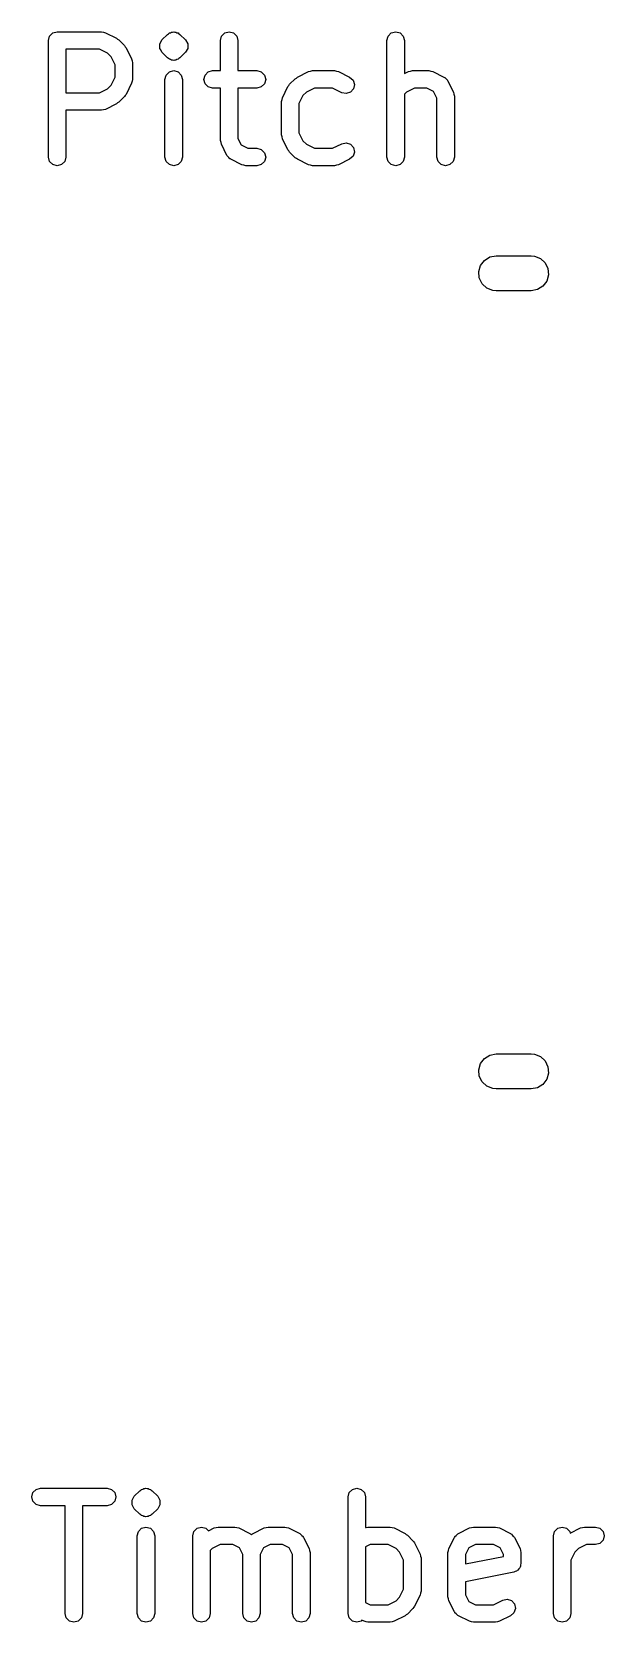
# Model space of a CAD drawing. Extents: x 0.14 to 1.97, y 0.72 to 5.
# Drawn here: x 1.19 to 1.577, y 2.872 to 3.947 of the extents above; entities that cross this region are included whole.
import ezdxf

# ---------------------------------------------------------------- set-up
doc = ezdxf.new("R2010")
doc.units = 0
doc.header["$MEASUREMENT"] = 0
doc.layers.add('BLACK', color=7, linetype='CONTINUOUS')

msp = doc.modelspace()

# ---------------------------------------------------------------- linework, layer by layer
at = {"layer": 'BLACK', "linetype": 'CONTINUOUS'}
for p, q in [((1.20223, 3.94371), (1.2044, 3.94587)), ((1.2044, 3.94587), (1.20735, 3.94666)), ((1.20735, 3.94666), (1.23735, 3.94666)), ((1.23735, 3.94666), (1.23866, 3.94631)), ((1.23866, 3.94631), (1.23999, 3.94604)), ((1.23999, 3.94604), (1.24749, 3.94229)), ((1.27816, 3.94118), (1.28191, 3.94493)), ((1.28191, 3.94493), (1.28259, 3.94532)), ((1.28191, 3.94493), (1.28191, 3.94493)), ((1.28191, 3.94493), (1.28191, 3.94493)), ((1.28259, 3.94532), (1.28314, 3.94587)), ((1.28314, 3.94587), (1.28389, 3.94607)), ((1.28389, 3.94607), (1.28456, 3.94646)), ((1.28456, 3.94646), (1.28534, 3.94646)), ((1.28534, 3.94646), (1.28609, 3.94666)), ((1.28609, 3.94666), (1.28684, 3.94646)), ((1.28684, 3.94646), (1.28762, 3.94646)), ((1.28762, 3.94646), (1.28829, 3.94607)), ((1.28829, 3.94607), (1.28904, 3.94587)), ((1.28904, 3.94587), (1.28959, 3.94532)), ((1.28959, 3.94532), (1.29027, 3.94493)), ((1.29027, 3.94493), (1.29027, 3.94493)), ((1.29027, 3.94493), (1.29401, 3.94118)), ((1.31847, 3.94371), (1.32063, 3.94587)), ((1.32063, 3.94587), (1.32358, 3.94666)), ((1.32358, 3.94666), (1.32654, 3.94587)), ((1.32654, 3.94587), (1.3287, 3.94371)), ((1.43096, 3.94371), (1.43312, 3.94587)), ((1.43312, 3.94587), (1.43607, 3.94666)), ((1.43607, 3.94666), (1.43902, 3.94587)), ((1.43902, 3.94587), (1.44118, 3.94371)), ((1.20144, 3.94076), (1.20223, 3.94371)), ((1.20144, 3.86202), (1.20144, 3.94076)), ((1.21325, 3.93485), (1.21325, 3.90542)), ((1.23595, 3.93485), (1.21325, 3.93485)), ((1.24135, 3.93215), (1.23595, 3.93485)), ((1.24749, 3.94229), (1.2482, 3.94166)), ((1.2482, 3.94166), (1.24902, 3.94118)), ((1.24902, 3.94118), (1.25277, 3.93743)), ((1.25277, 3.93743), (1.25325, 3.93661)), ((1.25325, 3.93661), (1.25388, 3.9359)), ((1.25388, 3.9359), (1.25763, 3.9284)), ((1.27664, 3.93854), (1.27752, 3.94006)), ((1.27664, 3.93548), (1.27664, 3.93854)), ((1.27728, 3.93437), (1.27664, 3.93548)), ((1.27816, 3.93283), (1.27728, 3.93437)), ((1.27752, 3.94006), (1.27816, 3.94118)), ((1.29401, 3.94118), (1.29554, 3.93854)), ((1.29554, 3.93548), (1.29401, 3.93283)), ((1.29554, 3.93854), (1.29554, 3.93548)), ((1.31768, 3.94076), (1.31847, 3.94371)), ((1.31768, 3.92042), (1.31768, 3.94076)), ((1.3287, 3.94371), (1.32949, 3.94076)), ((1.32949, 3.94076), (1.32949, 3.92042)), ((1.43016, 3.94076), (1.43096, 3.94371)), ((1.43016, 3.86202), (1.43016, 3.94076)), ((1.44118, 3.94371), (1.44198, 3.94076)), ((1.44198, 3.94076), (1.44198, 3.91844)), ((1.24374, 3.92976), (1.24135, 3.93215)), ((1.24644, 3.92437), (1.24374, 3.92976)), ((1.24644, 3.9159), (1.24644, 3.92437)), ((1.25763, 3.9284), (1.2579, 3.92707)), ((1.2579, 3.92707), (1.25825, 3.92576)), ((1.25825, 3.92576), (1.25825, 3.91451)), ((1.28191, 3.92908), (1.27816, 3.93283)), ((1.28259, 3.92869), (1.28191, 3.92908)), ((1.28314, 3.92814), (1.28259, 3.92869)), ((1.28389, 3.92794), (1.28314, 3.92814)), ((1.28456, 3.92755), (1.28389, 3.92794)), ((1.28534, 3.92755), (1.28456, 3.92755)), ((1.28609, 3.92735), (1.28534, 3.92755)), ((1.28684, 3.92755), (1.28609, 3.92735)), ((1.28762, 3.92755), (1.28684, 3.92755)), ((1.28829, 3.92794), (1.28762, 3.92755)), ((1.28904, 3.92814), (1.28829, 3.92794)), ((1.28959, 3.92869), (1.28904, 3.92814)), ((1.29027, 3.92908), (1.28959, 3.92869)), ((1.29401, 3.93283), (1.29027, 3.92908)), ((1.29401, 3.93283), (1.29401, 3.93283)), ((1.24374, 3.91051), (1.24644, 3.9159)), ((1.2579, 3.9132), (1.25763, 3.91187)), ((1.25825, 3.91451), (1.2579, 3.9132)), ((1.28018, 3.91451), (1.28097, 3.91746)), ((1.28018, 3.86202), (1.28018, 3.91451)), ((1.28097, 3.91746), (1.28314, 3.91963)), ((1.28314, 3.91963), (1.28609, 3.92042)), ((1.28609, 3.92042), (1.28904, 3.91963)), ((1.28904, 3.91963), (1.2912, 3.91746)), ((1.2912, 3.91746), (1.29199, 3.91451)), ((1.29199, 3.91451), (1.29199, 3.86202)), ((1.30643, 3.91451), (1.30722, 3.91746)), ((1.30722, 3.91156), (1.30643, 3.91451)), ((1.30722, 3.91746), (1.30938, 3.91963)), ((1.30938, 3.91963), (1.31234, 3.92042)), ((1.31234, 3.92042), (1.31768, 3.92042)), ((1.32949, 3.92042), (1.34233, 3.92042)), ((1.34233, 3.92042), (1.34528, 3.91963)), ((1.34528, 3.91963), (1.34745, 3.91746)), ((1.34745, 3.91746), (1.34824, 3.91451)), ((1.34824, 3.91451), (1.34745, 3.91156)), ((1.3644, 3.91119), (1.36815, 3.91494)), ((1.36815, 3.91494), (1.36898, 3.91541)), ((1.36898, 3.91541), (1.36969, 3.91604)), ((1.36969, 3.91604), (1.37719, 3.91979)), ((1.37719, 3.91979), (1.37852, 3.92006)), ((1.37852, 3.92006), (1.37983, 3.92042)), ((1.37983, 3.92042), (1.39483, 3.92042)), ((1.39483, 3.92042), (1.39614, 3.92006)), ((1.39614, 3.92006), (1.39747, 3.91979)), ((1.39747, 3.91979), (1.40497, 3.91604)), ((1.40497, 3.91604), (1.40725, 3.91402)), ((1.40725, 3.91402), (1.40822, 3.91112)), ((1.44198, 3.91844), (1.44468, 3.91979)), ((1.44468, 3.91979), (1.44601, 3.92006)), ((1.44601, 3.92006), (1.44732, 3.92042)), ((1.44732, 3.92042), (1.45857, 3.92042)), ((1.45857, 3.92042), (1.45988, 3.92006)), ((1.45988, 3.92006), (1.46121, 3.91979)), ((1.46121, 3.91979), (1.46871, 3.91604)), ((1.46871, 3.91604), (1.46898, 3.9158)), ((1.46898, 3.9158), (1.46932, 3.91569)), ((1.46932, 3.91569), (1.47011, 3.9148)), ((1.47011, 3.9148), (1.47099, 3.91402)), ((1.47099, 3.91402), (1.47111, 3.91367)), ((1.47111, 3.91367), (1.47135, 3.9134)), ((1.47135, 3.9134), (1.4751, 3.9059)), ((1.21325, 3.90542), (1.23595, 3.90542)), ((1.23595, 3.90542), (1.24135, 3.90812)), ((1.24135, 3.90812), (1.24374, 3.91051)), ((1.25277, 3.90284), (1.24902, 3.89909)), ((1.25325, 3.90366), (1.25277, 3.90284)), ((1.25388, 3.90437), (1.25325, 3.90366)), ((1.25763, 3.91187), (1.25388, 3.90437)), ((1.30938, 3.9094), (1.30722, 3.91156)), ((1.31234, 3.90861), (1.30938, 3.9094)), ((1.31768, 3.90861), (1.31234, 3.90861)), ((1.31768, 3.87327), (1.31768, 3.90861)), ((1.34233, 3.90861), (1.32949, 3.90861)), ((1.32949, 3.90861), (1.32949, 3.87466)), ((1.34528, 3.9094), (1.34233, 3.90861)), ((1.34745, 3.91156), (1.34528, 3.9094)), ((1.35928, 3.90082), (1.35955, 3.90215)), ((1.35955, 3.90215), (1.3633, 3.90965)), ((1.3633, 3.90965), (1.36393, 3.91036)), ((1.36393, 3.91036), (1.3644, 3.91119)), ((1.37343, 3.90351), (1.37073, 3.89812)), ((1.37583, 3.90591), (1.37343, 3.90351)), ((1.38122, 3.90861), (1.37583, 3.90591)), ((1.39343, 3.90861), (1.38122, 3.90861)), ((1.39968, 3.90548), (1.39343, 3.90861)), ((1.40268, 3.90487), (1.39968, 3.90548)), ((1.40558, 3.90583), (1.40268, 3.90487)), ((1.40761, 3.90812), (1.40558, 3.90583)), ((1.40822, 3.91112), (1.40761, 3.90812)), ((1.44332, 3.90591), (1.44198, 3.90457)), ((1.44198, 3.90457), (1.44198, 3.86202)), ((1.44871, 3.90861), (1.44332, 3.90591)), ((1.45717, 3.90861), (1.44871, 3.90861)), ((1.46167, 3.90636), (1.45717, 3.90861)), ((1.46391, 3.90187), (1.46167, 3.90636)), ((1.46391, 3.86202), (1.46391, 3.90187)), ((1.4751, 3.9059), (1.47537, 3.90457)), ((1.47537, 3.90457), (1.47572, 3.90326)), ((1.47572, 3.90326), (1.47572, 3.86202)), ((1.23735, 3.89361), (1.21325, 3.89361)), ((1.21325, 3.89361), (1.21325, 3.86202)), ((1.23866, 3.89396), (1.23735, 3.89361)), ((1.23999, 3.89423), (1.23866, 3.89396)), ((1.24749, 3.89798), (1.23999, 3.89423)), ((1.2482, 3.89861), (1.24749, 3.89798)), ((1.24902, 3.89909), (1.2482, 3.89861)), ((1.35892, 3.89951), (1.35928, 3.90082)), ((1.35892, 3.87702), (1.35892, 3.89951)), ((1.37073, 3.89812), (1.37073, 3.87841)), ((1.31803, 3.87195), (1.31768, 3.87327)), ((1.3183, 3.87062), (1.31803, 3.87195)), ((1.32205, 3.86313), (1.3183, 3.87062)), ((1.32949, 3.87466), (1.33174, 3.87017)), ((1.33174, 3.87017), (1.33623, 3.86792)), ((1.35928, 3.8757), (1.35892, 3.87702)), ((1.35955, 3.87437), (1.35928, 3.8757)), ((1.3633, 3.86688), (1.35955, 3.87437)), ((1.37073, 3.87841), (1.37343, 3.87301)), ((1.37343, 3.87301), (1.37583, 3.87062)), ((1.37583, 3.87062), (1.38122, 3.86792)), ((1.39343, 3.86792), (1.39968, 3.87105)), ((1.39968, 3.87105), (1.40268, 3.87166)), ((1.40268, 3.87166), (1.40558, 3.8707)), ((1.40558, 3.8707), (1.40761, 3.86841)), ((1.20223, 3.85906), (1.20144, 3.86202)), ((1.2044, 3.8569), (1.20223, 3.85906)), ((1.21246, 3.85906), (1.2103, 3.8569)), ((1.21325, 3.86202), (1.21246, 3.85906)), ((1.28097, 3.85906), (1.28018, 3.86202)), ((1.28314, 3.8569), (1.28097, 3.85906)), ((1.2912, 3.85906), (1.28904, 3.8569)), ((1.29199, 3.86202), (1.2912, 3.85906)), ((1.32229, 3.86286), (1.32205, 3.86313)), ((1.32241, 3.86251), (1.32229, 3.86286)), ((1.32329, 3.86173), (1.32241, 3.86251)), ((1.32408, 3.86084), (1.32329, 3.86173)), ((1.32442, 3.86072), (1.32408, 3.86084)), ((1.32469, 3.86048), (1.32442, 3.86072)), ((1.33219, 3.85674), (1.32469, 3.86048)), ((1.33623, 3.86792), (1.34233, 3.86792)), ((1.34233, 3.86792), (1.34528, 3.86713)), ((1.34528, 3.86713), (1.34745, 3.86497)), ((1.34745, 3.85906), (1.34528, 3.8569)), ((1.34745, 3.86497), (1.34824, 3.86202)), ((1.34824, 3.86202), (1.34745, 3.85906)), ((1.36393, 3.86616), (1.3633, 3.86688)), ((1.3644, 3.86534), (1.36393, 3.86616)), ((1.36815, 3.86159), (1.3644, 3.86534)), ((1.36898, 3.86112), (1.36815, 3.86159)), ((1.36969, 3.86048), (1.36898, 3.86112)), ((1.37719, 3.85674), (1.36969, 3.86048)), ((1.38122, 3.86792), (1.39343, 3.86792)), ((1.40497, 3.86048), (1.39747, 3.85674)), ((1.40725, 3.86251), (1.40497, 3.86048)), ((1.40822, 3.86541), (1.40725, 3.86251)), ((1.40761, 3.86841), (1.40822, 3.86541)), ((1.43096, 3.85906), (1.43016, 3.86202)), ((1.43312, 3.8569), (1.43096, 3.85906)), ((1.44118, 3.85906), (1.43902, 3.8569)), ((1.44198, 3.86202), (1.44118, 3.85906)), ((1.4647, 3.85906), (1.46391, 3.86202)), ((1.46686, 3.8569), (1.4647, 3.85906)), ((1.47493, 3.85906), (1.47277, 3.8569)), ((1.47572, 3.86202), (1.47493, 3.85906)), ((1.20735, 3.85611), (1.2044, 3.8569)), ((1.2103, 3.8569), (1.20735, 3.85611)), ((1.28609, 3.85611), (1.28314, 3.8569)), ((1.28904, 3.8569), (1.28609, 3.85611)), ((1.33352, 3.85646), (1.33219, 3.85674)), ((1.33483, 3.85611), (1.33352, 3.85646)), ((1.34233, 3.85611), (1.33483, 3.85611)), ((1.34528, 3.8569), (1.34233, 3.85611)), ((1.37852, 3.85646), (1.37719, 3.85674)), ((1.37983, 3.85611), (1.37852, 3.85646)), ((1.39483, 3.85611), (1.37983, 3.85611)), ((1.39614, 3.85646), (1.39483, 3.85611)), ((1.39747, 3.85674), (1.39614, 3.85646)), ((1.43607, 3.85611), (1.43312, 3.8569)), ((1.43902, 3.8569), (1.43607, 3.85611)), ((1.46982, 3.85611), (1.46686, 3.8569)), ((1.47277, 3.8569), (1.46982, 3.85611)), ((1.496, 3.79221), (1.49969, 3.79448)), ((1.49969, 3.79448), (1.50394, 3.79528)), ((1.50394, 3.79528), (1.52756, 3.79528)), ((1.52756, 3.79528), (1.52985, 3.79505)), ((1.52985, 3.79505), (1.53387, 3.79345)), ((1.49218, 3.78462), (1.49339, 3.78877)), ((1.49256, 3.78031), (1.49218, 3.78462)), ((1.49339, 3.78877), (1.496, 3.79221)), ((1.53387, 3.79345), (1.53704, 3.79051)), ((1.53704, 3.79051), (1.53894, 3.78662)), ((1.53894, 3.78662), (1.53931, 3.78231)), ((1.49445, 3.77642), (1.49256, 3.78031)), ((1.49763, 3.77348), (1.49445, 3.77642)), ((1.50164, 3.77188), (1.49763, 3.77348)), ((1.53549, 3.77471), (1.53181, 3.77245)), ((1.53811, 3.77816), (1.53549, 3.77471)), ((1.53931, 3.78231), (1.53811, 3.77816)), ((1.50394, 3.77165), (1.50164, 3.77188)), ((1.52756, 3.77165), (1.50394, 3.77165)), ((1.53181, 3.77245), (1.52756, 3.77165)), ((1.49218, 3.24525), (1.49339, 3.2494)), ((1.49339, 3.2494), (1.496, 3.25284)), ((1.496, 3.25284), (1.49969, 3.25511)), ((1.49969, 3.25511), (1.50394, 3.25591)), ((1.50394, 3.25591), (1.52756, 3.25591)), ((1.52756, 3.25591), (1.52985, 3.25568)), ((1.52985, 3.25568), (1.53387, 3.25408)), ((1.53387, 3.25408), (1.53704, 3.25114)), ((1.53704, 3.25114), (1.53894, 3.24725)), ((1.53894, 3.24725), (1.53931, 3.24294)), ((1.49256, 3.24094), (1.49218, 3.24525)), ((1.49445, 3.23705), (1.49256, 3.24094)), ((1.49763, 3.23411), (1.49445, 3.23705)), ((1.53549, 3.23534), (1.53181, 3.23308)), ((1.53811, 3.23879), (1.53549, 3.23534)), ((1.53931, 3.24294), (1.53811, 3.23879)), ((1.50164, 3.23251), (1.49763, 3.23411)), ((1.50394, 3.23228), (1.50164, 3.23251)), ((1.52756, 3.23228), (1.50394, 3.23228)), ((1.53181, 3.23308), (1.52756, 3.23228)), ((1.19019, 2.95651), (1.19099, 2.95946)), ((1.19099, 2.95355), (1.19019, 2.95651)), ((1.19099, 2.95946), (1.19315, 2.96162)), ((1.19315, 2.96162), (1.1961, 2.96241)), ((1.1961, 2.96241), (1.24109, 2.96241)), ((1.24109, 2.96241), (1.24405, 2.96162)), ((1.24405, 2.96162), (1.24621, 2.95946)), ((1.24621, 2.95946), (1.247, 2.95651)), ((1.247, 2.95651), (1.24621, 2.95355)), ((1.25789, 2.95428), (1.25942, 2.95693)), ((1.25942, 2.95693), (1.26317, 2.96068)), ((1.26317, 2.96068), (1.26384, 2.96107)), ((1.26317, 2.96068), (1.26317, 2.96068)), ((1.26317, 2.96068), (1.26317, 2.96068)), ((1.26384, 2.96107), (1.26439, 2.96162)), ((1.26439, 2.96162), (1.26514, 2.96182)), ((1.26514, 2.96182), (1.26581, 2.96221)), ((1.26581, 2.96221), (1.26659, 2.96221)), ((1.26659, 2.96221), (1.26734, 2.96241)), ((1.26734, 2.96241), (1.26809, 2.96221)), ((1.26809, 2.96221), (1.26887, 2.96221)), ((1.26887, 2.96221), (1.26954, 2.96182)), ((1.26954, 2.96182), (1.27029, 2.96162)), ((1.27029, 2.96162), (1.27084, 2.96107)), ((1.27084, 2.96107), (1.27152, 2.96068)), ((1.27152, 2.96068), (1.27152, 2.96068)), ((1.27152, 2.96068), (1.27152, 2.96068)), ((1.27152, 2.96068), (1.27527, 2.95693)), ((1.27527, 2.95693), (1.2768, 2.95428)), ((1.40392, 2.95651), (1.40471, 2.95946)), ((1.40392, 2.87777), (1.40392, 2.95651)), ((1.40471, 2.95946), (1.40687, 2.96162)), ((1.40687, 2.96162), (1.40982, 2.96241)), ((1.40982, 2.96241), (1.41278, 2.96162)), ((1.41278, 2.96162), (1.41494, 2.95946)), ((1.41494, 2.95946), (1.41573, 2.95651)), ((1.41573, 2.95651), (1.41573, 2.93576)), ((1.19315, 2.95139), (1.19099, 2.95355)), ((1.1961, 2.9506), (1.19315, 2.95139)), ((1.21269, 2.9506), (1.1961, 2.9506)), ((1.21269, 2.87777), (1.21269, 2.9506)), ((1.24109, 2.9506), (1.2245, 2.9506)), ((1.2245, 2.9506), (1.2245, 2.87777)), ((1.24405, 2.95139), (1.24109, 2.9506)), ((1.24621, 2.95355), (1.24405, 2.95139)), ((1.25789, 2.95123), (1.25789, 2.95428)), ((1.25838, 2.95037), (1.25789, 2.95123)), ((1.25917, 2.94901), (1.25838, 2.95037)), ((1.25942, 2.94858), (1.25917, 2.94901)), ((1.26317, 2.94483), (1.25942, 2.94858)), ((1.27527, 2.94858), (1.27152, 2.94483)), ((1.2768, 2.95123), (1.27527, 2.94858)), ((1.27527, 2.94858), (1.27527, 2.94858)), ((1.2768, 2.95428), (1.2768, 2.95123)), ((1.26223, 2.93321), (1.26439, 2.93537)), ((1.26384, 2.94444), (1.26317, 2.94483)), ((1.26439, 2.94389), (1.26384, 2.94444)), ((1.26514, 2.94369), (1.26439, 2.94389)), ((1.26439, 2.93537), (1.26734, 2.93616)), ((1.26581, 2.9433), (1.26514, 2.94369)), ((1.26659, 2.9433), (1.26581, 2.9433)), ((1.26734, 2.9431), (1.26659, 2.9433)), ((1.26809, 2.9433), (1.26734, 2.9431)), ((1.26734, 2.93616), (1.27029, 2.93537)), ((1.26887, 2.9433), (1.26809, 2.9433)), ((1.26954, 2.94369), (1.26887, 2.9433)), ((1.27029, 2.94389), (1.26954, 2.94369)), ((1.27084, 2.94444), (1.27029, 2.94389)), ((1.27029, 2.93537), (1.27246, 2.93321)), ((1.27152, 2.94483), (1.27084, 2.94444)), ((1.27152, 2.94483), (1.27152, 2.94483)), ((1.29972, 2.93321), (1.30188, 2.93537)), ((1.30188, 2.93537), (1.30484, 2.93616)), ((1.30484, 2.93616), (1.30779, 2.93537)), ((1.30779, 2.93537), (1.30956, 2.9336)), ((1.30956, 2.9336), (1.31344, 2.93554)), ((1.31344, 2.93554), (1.31477, 2.93581)), ((1.31477, 2.93581), (1.31609, 2.93616)), ((1.31609, 2.93616), (1.32733, 2.93616)), ((1.32733, 2.93616), (1.32865, 2.93581)), ((1.32865, 2.93581), (1.32998, 2.93554)), ((1.32998, 2.93554), (1.33747, 2.93179)), ((1.33969, 2.93179), (1.34719, 2.93554)), ((1.34719, 2.93554), (1.34852, 2.93581)), ((1.34852, 2.93581), (1.34983, 2.93616)), ((1.34983, 2.93616), (1.36108, 2.93616)), ((1.36108, 2.93616), (1.36239, 2.93581)), ((1.36239, 2.93581), (1.36372, 2.93554)), ((1.36372, 2.93554), (1.37122, 2.93179)), ((1.41573, 2.93576), (1.41601, 2.93581)), ((1.41601, 2.93581), (1.41732, 2.93616)), ((1.41732, 2.93616), (1.43232, 2.93616)), ((1.43232, 2.93616), (1.43363, 2.93581)), ((1.43363, 2.93581), (1.43496, 2.93554)), ((1.43496, 2.93554), (1.44246, 2.93179)), ((1.47842, 2.93179), (1.48592, 2.93554)), ((1.48592, 2.93554), (1.48725, 2.93581)), ((1.48725, 2.93581), (1.48856, 2.93616)), ((1.48856, 2.93616), (1.50356, 2.93616)), ((1.50356, 2.93616), (1.50487, 2.93581)), ((1.50487, 2.93581), (1.5062, 2.93554)), ((1.5062, 2.93554), (1.5137, 2.93179)), ((1.54344, 2.93321), (1.5456, 2.93537)), ((1.5456, 2.93537), (1.54856, 2.93616)), ((1.54856, 2.93616), (1.55151, 2.93537)), ((1.55151, 2.93537), (1.55367, 2.93321)), ((1.55398, 2.93207), (1.56091, 2.93554)), ((1.56091, 2.93554), (1.56224, 2.93581)), ((1.56224, 2.93581), (1.56355, 2.93616)), ((1.56355, 2.93616), (1.57105, 2.93616)), ((1.57105, 2.93616), (1.57401, 2.93537)), ((1.57401, 2.93537), (1.57617, 2.93321)), ((1.26144, 2.93026), (1.26223, 2.93321)), ((1.26144, 2.87777), (1.26144, 2.93026)), ((1.27246, 2.93321), (1.27325, 2.93026)), ((1.27325, 2.93026), (1.27325, 2.87777)), ((1.29893, 2.93026), (1.29972, 2.93321)), ((1.29893, 2.87777), (1.29893, 2.93026)), ((1.31748, 2.92435), (1.31208, 2.92166)), ((1.32594, 2.92435), (1.31748, 2.92435)), ((1.33043, 2.92211), (1.32594, 2.92435)), ((1.33747, 2.93179), (1.33774, 2.93155)), ((1.33774, 2.93155), (1.33809, 2.93144)), ((1.33809, 2.93144), (1.33858, 2.93088)), ((1.33858, 2.93088), (1.33908, 2.93144)), ((1.33908, 2.93144), (1.33942, 2.93155)), ((1.33942, 2.93155), (1.33969, 2.93179)), ((1.35123, 2.92435), (1.34673, 2.92211)), ((1.35969, 2.92435), (1.35123, 2.92435)), ((1.36418, 2.92211), (1.35969, 2.92435)), ((1.37122, 2.93179), (1.37149, 2.93155)), ((1.37149, 2.93155), (1.37183, 2.93144)), ((1.37183, 2.93144), (1.37262, 2.93055)), ((1.37262, 2.93055), (1.37351, 2.92976)), ((1.37351, 2.92976), (1.37362, 2.92942)), ((1.37362, 2.92942), (1.37386, 2.92915)), ((1.37386, 2.92915), (1.37761, 2.92165)), ((1.41872, 2.92435), (1.41573, 2.92286)), ((1.43093, 2.92435), (1.41872, 2.92435)), ((1.43632, 2.92166), (1.43093, 2.92435)), ((1.44246, 2.93179), (1.44317, 2.93116)), ((1.44317, 2.93116), (1.444, 2.93069)), ((1.444, 2.93069), (1.44775, 2.92694)), ((1.44775, 2.92694), (1.44822, 2.92611)), ((1.44822, 2.92611), (1.44885, 2.9254)), ((1.44885, 2.9254), (1.4526, 2.9179)), ((1.47203, 2.92165), (1.47578, 2.92915)), ((1.47578, 2.92915), (1.47602, 2.92942)), ((1.47602, 2.92942), (1.47614, 2.92976)), ((1.47614, 2.92976), (1.47702, 2.93055)), ((1.47702, 2.93055), (1.47781, 2.93144)), ((1.47781, 2.93144), (1.47815, 2.93155)), ((1.47815, 2.93155), (1.47842, 2.93179)), ((1.48996, 2.92435), (1.48547, 2.92211)), ((1.50217, 2.92435), (1.48996, 2.92435)), ((1.50666, 2.92211), (1.50217, 2.92435)), ((1.5137, 2.93179), (1.51397, 2.93155)), ((1.51397, 2.93155), (1.51431, 2.93144)), ((1.51431, 2.93144), (1.5151, 2.93055)), ((1.5151, 2.93055), (1.51599, 2.92976)), ((1.51599, 2.92976), (1.5161, 2.92942)), ((1.5161, 2.92942), (1.51634, 2.92915)), ((1.51634, 2.92915), (1.52009, 2.92165)), ((1.54265, 2.93026), (1.54344, 2.93321)), ((1.54265, 2.87777), (1.54265, 2.93026)), ((1.55367, 2.93321), (1.55398, 2.93207)), ((1.56495, 2.92435), (1.55955, 2.92166)), ((1.57105, 2.92435), (1.56495, 2.92435)), ((1.57401, 2.92514), (1.57105, 2.92435)), ((1.57617, 2.92731), (1.57401, 2.92514)), ((1.57617, 2.93321), (1.57696, 2.93026)), ((1.57696, 2.93026), (1.57617, 2.92731)), ((1.31208, 2.92166), (1.31074, 2.92031)), ((1.31074, 2.92031), (1.31074, 2.87777)), ((1.33268, 2.91762), (1.33043, 2.92211)), ((1.33268, 2.87777), (1.33268, 2.91762)), ((1.34673, 2.92211), (1.34449, 2.91762)), ((1.34449, 2.91762), (1.34449, 2.87777)), ((1.36642, 2.91762), (1.36418, 2.92211)), ((1.36642, 2.87777), (1.36642, 2.91762)), ((1.37761, 2.92165), (1.37788, 2.92032)), ((1.37788, 2.92032), (1.37823, 2.91901)), ((1.37823, 2.91901), (1.37823, 2.87777)), ((1.41573, 2.92286), (1.41573, 2.88516)), ((1.43872, 2.91926), (1.43632, 2.92166)), ((1.44141, 2.91387), (1.43872, 2.91926)), ((1.44141, 2.89416), (1.44141, 2.91387)), ((1.4526, 2.9179), (1.45287, 2.91657)), ((1.45287, 2.91657), (1.45322, 2.91526)), ((1.45322, 2.91526), (1.45322, 2.89276)), ((1.47141, 2.91901), (1.47176, 2.92032)), ((1.47141, 2.88901), (1.47141, 2.91901)), ((1.47176, 2.92032), (1.47203, 2.92165)), ((1.48547, 2.92211), (1.48322, 2.91762)), ((1.48322, 2.91762), (1.48322, 2.91122)), ((1.48322, 2.91122), (1.50891, 2.91635)), ((1.50891, 2.91762), (1.50666, 2.92211)), ((1.50891, 2.91635), (1.50891, 2.91762)), ((1.52009, 2.92165), (1.52036, 2.92032)), ((1.52036, 2.92032), (1.52072, 2.91901)), ((1.52072, 2.91901), (1.52072, 2.91151)), ((1.55716, 2.91926), (1.55446, 2.91387)), ((1.55446, 2.91387), (1.55446, 2.87777)), ((1.55955, 2.92166), (1.55716, 2.91926)), ((1.51597, 2.90572), (1.48322, 2.89917)), ((1.51683, 2.90615), (1.51597, 2.90572)), ((1.51776, 2.9064), (1.51683, 2.90615)), ((1.51818, 2.90681), (1.51776, 2.9064)), ((1.51871, 2.90708), (1.51818, 2.90681)), ((1.51924, 2.90788), (1.51871, 2.90708)), ((1.51992, 2.90856), (1.51924, 2.90788)), ((1.52008, 2.90913), (1.51992, 2.90856)), ((1.5204, 2.90962), (1.52008, 2.90913)), ((1.52047, 2.91058), (1.5204, 2.90962)), ((1.52072, 2.91151), (1.52047, 2.91058)), ((1.43872, 2.88876), (1.44141, 2.89416)), ((1.45287, 2.89145), (1.4526, 2.89012)), ((1.45322, 2.89276), (1.45287, 2.89145)), ((1.48322, 2.89917), (1.48322, 2.89041)), ((1.41573, 2.88516), (1.41872, 2.88367)), ((1.41872, 2.88367), (1.43093, 2.88367)), ((1.43093, 2.88367), (1.43632, 2.88637)), ((1.43632, 2.88637), (1.43872, 2.88876)), ((1.44775, 2.88109), (1.444, 2.87734)), ((1.44822, 2.88191), (1.44775, 2.88109)), ((1.44885, 2.88262), (1.44822, 2.88191)), ((1.4526, 2.89012), (1.44885, 2.88262)), ((1.47176, 2.8877), (1.47141, 2.88901)), ((1.47203, 2.88637), (1.47176, 2.8877)), ((1.47578, 2.87887), (1.47203, 2.88637)), ((1.48322, 2.89041), (1.48547, 2.88592)), ((1.48547, 2.88592), (1.48996, 2.88367)), ((1.48996, 2.88367), (1.50217, 2.88367)), ((1.50217, 2.88367), (1.50842, 2.8868)), ((1.50842, 2.8868), (1.51141, 2.88741)), ((1.51141, 2.88741), (1.51431, 2.88644)), ((1.51431, 2.88644), (1.51634, 2.88416)), ((1.51696, 2.88116), (1.51599, 2.87826)), ((1.51634, 2.88416), (1.51696, 2.88116)), ((1.21348, 2.87481), (1.21269, 2.87777)), ((1.21564, 2.87265), (1.21348, 2.87481)), ((1.2186, 2.87186), (1.21564, 2.87265)), ((1.22155, 2.87265), (1.2186, 2.87186)), ((1.22371, 2.87481), (1.22155, 2.87265)), ((1.2245, 2.87777), (1.22371, 2.87481)), ((1.26223, 2.87481), (1.26144, 2.87777)), ((1.26439, 2.87265), (1.26223, 2.87481)), ((1.26734, 2.87186), (1.26439, 2.87265)), ((1.27029, 2.87265), (1.26734, 2.87186)), ((1.27246, 2.87481), (1.27029, 2.87265)), ((1.27325, 2.87777), (1.27246, 2.87481)), ((1.29972, 2.87481), (1.29893, 2.87777)), ((1.30188, 2.87265), (1.29972, 2.87481)), ((1.30484, 2.87186), (1.30188, 2.87265)), ((1.30779, 2.87265), (1.30484, 2.87186)), ((1.30995, 2.87481), (1.30779, 2.87265)), ((1.31074, 2.87777), (1.30995, 2.87481)), ((1.33347, 2.87481), (1.33268, 2.87777)), ((1.33563, 2.87265), (1.33347, 2.87481)), ((1.33858, 2.87186), (1.33563, 2.87265)), ((1.34154, 2.87265), (1.33858, 2.87186)), ((1.3437, 2.87481), (1.34154, 2.87265)), ((1.34449, 2.87777), (1.3437, 2.87481)), ((1.36721, 2.87481), (1.36642, 2.87777)), ((1.36938, 2.87265), (1.36721, 2.87481)), ((1.37233, 2.87186), (1.36938, 2.87265)), ((1.37528, 2.87265), (1.37233, 2.87186)), ((1.37744, 2.87481), (1.37528, 2.87265)), ((1.37823, 2.87777), (1.37744, 2.87481)), ((1.40471, 2.87481), (1.40392, 2.87777)), ((1.40687, 2.87265), (1.40471, 2.87481)), ((1.40982, 2.87186), (1.40687, 2.87265)), ((1.41278, 2.87265), (1.40982, 2.87186)), ((1.4133, 2.87317), (1.41278, 2.87265)), ((1.41468, 2.87248), (1.4133, 2.87317)), ((1.41601, 2.87221), (1.41468, 2.87248)), ((1.41732, 2.87186), (1.41601, 2.87221)), ((1.43232, 2.87186), (1.41732, 2.87186)), ((1.43363, 2.87221), (1.43232, 2.87186)), ((1.43496, 2.87248), (1.43363, 2.87221)), ((1.44246, 2.87623), (1.43496, 2.87248)), ((1.44317, 2.87686), (1.44246, 2.87623)), ((1.444, 2.87734), (1.44317, 2.87686)), ((1.47602, 2.8786), (1.47578, 2.87887)), ((1.47614, 2.87826), (1.47602, 2.8786)), ((1.47702, 2.87747), (1.47614, 2.87826)), ((1.47781, 2.87659), (1.47702, 2.87747)), ((1.47815, 2.87647), (1.47781, 2.87659)), ((1.47842, 2.87623), (1.47815, 2.87647)), ((1.48592, 2.87248), (1.47842, 2.87623)), ((1.48725, 2.87221), (1.48592, 2.87248)), ((1.48856, 2.87186), (1.48725, 2.87221)), ((1.50356, 2.87186), (1.48856, 2.87186)), ((1.50487, 2.87221), (1.50356, 2.87186)), ((1.5062, 2.87248), (1.50487, 2.87221)), ((1.5137, 2.87623), (1.5062, 2.87248)), ((1.51599, 2.87826), (1.5137, 2.87623)), ((1.54344, 2.87481), (1.54265, 2.87777)), ((1.5456, 2.87265), (1.54344, 2.87481)), ((1.54856, 2.87186), (1.5456, 2.87265)), ((1.55151, 2.87265), (1.54856, 2.87186)), ((1.55367, 2.87481), (1.55151, 2.87265)), ((1.55446, 2.87777), (1.55367, 2.87481))]:
    msp.add_line(p, q, dxfattribs=at)

doc.saveas('drawing.dxf')
